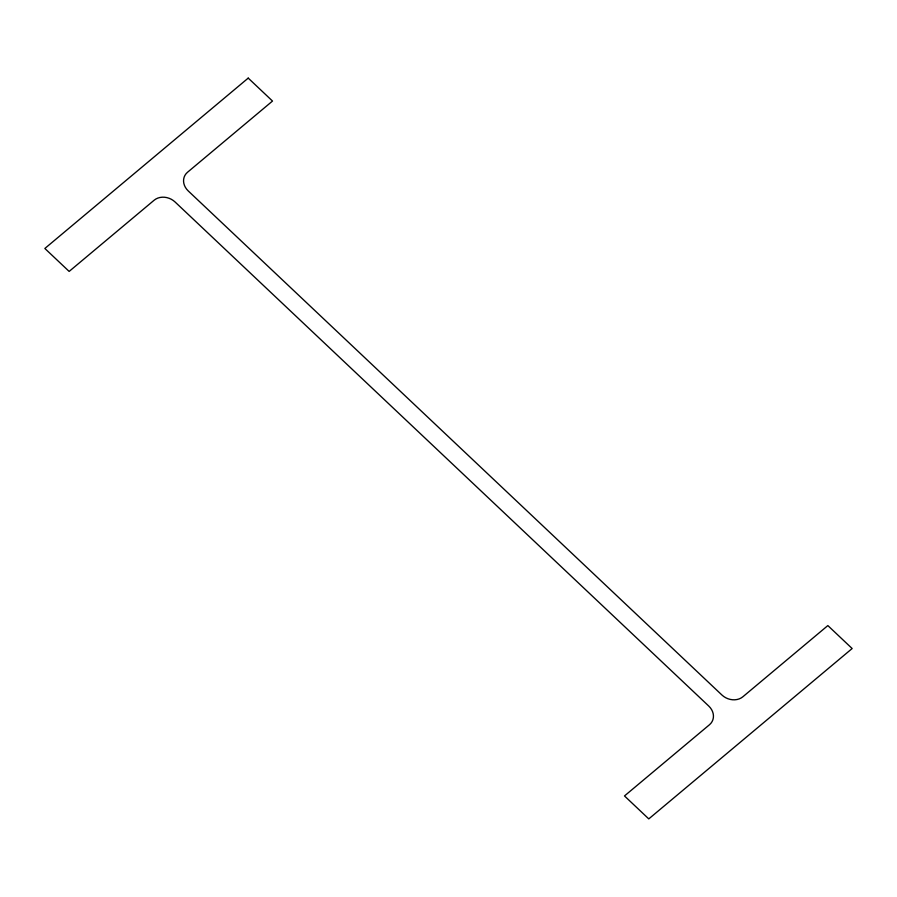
<?xml version="1.0" encoding="UTF-8"?>
<svg xmlns="http://www.w3.org/2000/svg" width="897" height="897" viewBox="0 0 897 897"><rect width="100%" height="100%" fill="white"/><g stroke="black" fill="none" stroke-linecap="round" stroke-linejoin="round"><path stroke-width="1.35" d="M248.222 78.106L44.85 248.469L69.147 271.421L154.138 200.222A15.215 12.838 24.9 0 1 175.083 201.993L708.742 706.04A15.215 12.838 24.9 0 1 709.482 724.742L624.491 795.942L648.778 818.894L852.15 648.531L827.853 625.579L742.862 696.778A15.215 12.838 24.9 0 1 721.917 695.007L188.258 190.96A15.215 12.838 24.9 0 1 187.518 172.258L272.509 101.058L248.222 78.106"/></g></svg>
